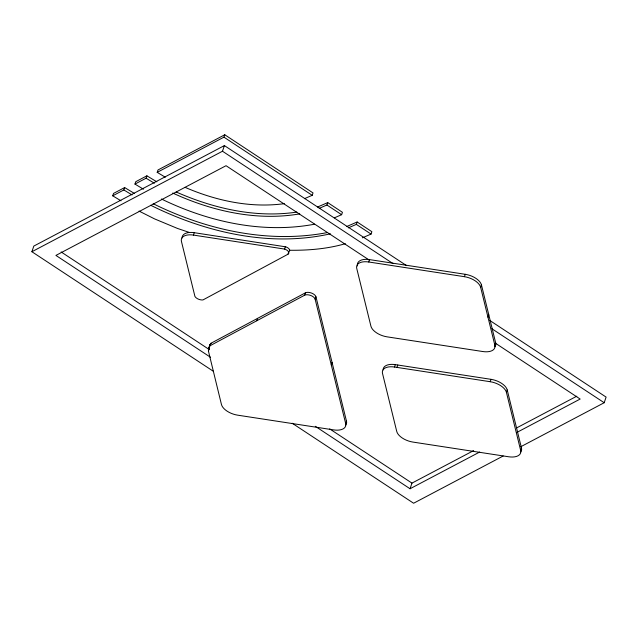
<?xml version="1.0" encoding="UTF-8"?>
<svg xmlns="http://www.w3.org/2000/svg" width="638" height="638" viewBox="0 0 638 638"><rect width="100%" height="100%" fill="white"/><g stroke="black" fill="none" stroke-linecap="round" stroke-linejoin="round"><path stroke-width="0.96" d="M346.474 421.168L345.668 423.56A14.834 7.792 18.7 0 1 333.642 429.9L237.655 415.163A14.834 7.792 18.7 0 1 221.45 404.492L208.427 351.052L208.73 348.149L211.011 343.244L305.419 292.826A6.173 3.246 18.7 0 1 311.543 293.073A6.173 3.246 18.7 0 1 315.962 296.822L346.474 421.168A14.834 7.792 18.7 0 1 345.629 425.131M209.2 348.061L209.535 345.756L211.011 343.244M213.188 371.18L31.9 251.731L33.806 246.085L224.393 145.584L406.518 265.583M121.013 200.818L112.711 195.81L113.524 193.418L124.649 187.556L134.538 193.521M112.711 195.81L123.836 189.949L124.649 187.556M143.446 189.199L134.961 184.079L135.766 181.686L146.892 175.825L156.852 181.83M134.961 184.079L146.086 178.217L146.892 175.825M165.266 177.212L157.203 172.348L158.017 169.955L224.759 134.762L313.019 192.923L312.213 195.316L304.462 198.665M157.203 172.348L223.946 137.154L224.759 134.762M288.488 252.648L287.945 254.243L202.924 299.956A5.702 2.991 18.7 0 1 194.941 296.463L181.439 241.427A14.834 7.792 18.7 0 1 193.466 235.087L194.271 232.695L286.007 246.882A5.056 2.656 18.7 0 1 288.759 251.851M31.9 251.731L222.487 151.23L224.393 145.584M208.466 349.273L209.99 344.695M208.403 349.855L209.216 347.463M209.479 346.586L210.285 344.193M209.814 346.099L210.628 343.707M208.395 350.445L208.929 348.85M208.427 351.052L208.969 349.457M256.771 320.762L257.577 318.378M193.466 235.087L284.588 249.075L285.393 246.683M319.271 208.315L326.919 205.005L327.733 202.613L342.439 212.31L341.633 214.695L334.416 217.821M210.205 345.636L304.605 295.219L305.419 292.826M345.668 423.56L315.148 299.206L315.962 296.822M348.356 227.846L356.339 224.393L357.152 222L371.858 231.69L371.053 234.082L362.384 237.83M331.274 364.904L332.079 362.512M495.654 342.813L494.849 345.198A14.834 7.792 18.7 0 1 482.822 351.538L387.114 336.848A14.834 7.792 18.7 0 1 370.917 326.17L356.722 268.343A14.834 7.792 18.7 0 1 368.748 261.995L369.561 259.61L465.261 274.3A14.834 7.792 18.7 0 1 481.467 284.979L495.654 342.813A14.834 7.792 18.7 0 1 494.809 346.777M521.477 448.035L520.664 450.428A14.834 7.792 18.7 0 1 508.638 456.768L412.938 442.078A14.834 7.792 18.7 0 1 396.732 431.4L382.497 373.366A14.834 7.792 18.7 0 1 394.523 367.025L395.329 364.633L491.037 379.331A14.834 7.792 18.7 0 1 507.234 390.001L521.477 448.035A14.834 7.792 18.7 0 1 520.632 451.999M396.964 367.4L397.769 365.008M494.849 345.198L480.653 287.363A14.834 7.792 18.7 0 0 464.448 276.693L465.261 274.3M315.284 426.312L410.051 488.756L411.965 483.11L473.659 450.58M480.653 287.363L481.467 284.979M487.99 317.261L488.796 314.869M520.664 450.428L506.428 392.394A14.834 7.792 18.7 0 0 490.223 381.715L491.037 379.331M506.428 392.394L507.234 390.001M520.752 446.736L604.194 402.73L606.1 397.091L489.673 320.38M516.852 427.803L576.792 396.19M410.051 488.756L479.688 452.031M516.708 432.508L580.165 399.045L495.375 343.172M503.191 455.995L413.607 503.238L292.188 423.233M317.533 207.023L327.733 202.613M346.498 226.61L357.152 222M330.412 233.819C269.754 247.48 205.532 232.447 150.704 205.276M345.349 243.692C327.374 248.892 308.441 250.479 289.78 250.256M284.357 203.65C250.598 208.275 216.035 200.747 185.044 187.333M296.845 212.087C255.806 218.22 213.746 208.57 176.2 191.99M299.724 213.882C256.612 221.274 211.991 211.17 172.738 193.043M314.59 224.201C262.617 233.986 208.395 221.864 161.414 199M326.728 232.695C267.816 243.764 206.337 229.895 153.2 203.737M368.748 261.995L464.448 276.693M394.523 367.025L490.223 381.715M284.588 249.075L285.194 249.275A5.056 2.656 18.7 0 1 287.945 254.243M189.319 232.431L177.476 228.436L154.579 218.898L139.052 211.074M146.086 178.217L154.38 183.218M123.836 189.949L132.082 194.917M223.946 137.154L312.213 195.316M326.919 205.005L341.633 214.695M356.339 224.393L371.053 234.082M222.487 151.23L392.96 263.558M491.922 328.761L604.194 402.73M369.019 259.921L226.035 165.705L55.921 255.415L210.54 357.296M61.16 251.962L209.128 349.464M329.663 428.888L411.965 483.11M357.535 265.95A14.834 7.792 18.7 0 1 369.561 259.61M182.093 237.95A14.834 7.792 18.7 0 1 194.271 232.695M383.151 369.888A14.834 7.792 18.7 0 1 395.329 364.633M304.605 295.219A6.173 3.246 18.7 0 1 310.73 295.466A6.173 3.246 18.7 0 1 315.148 299.206"/></g></svg>
